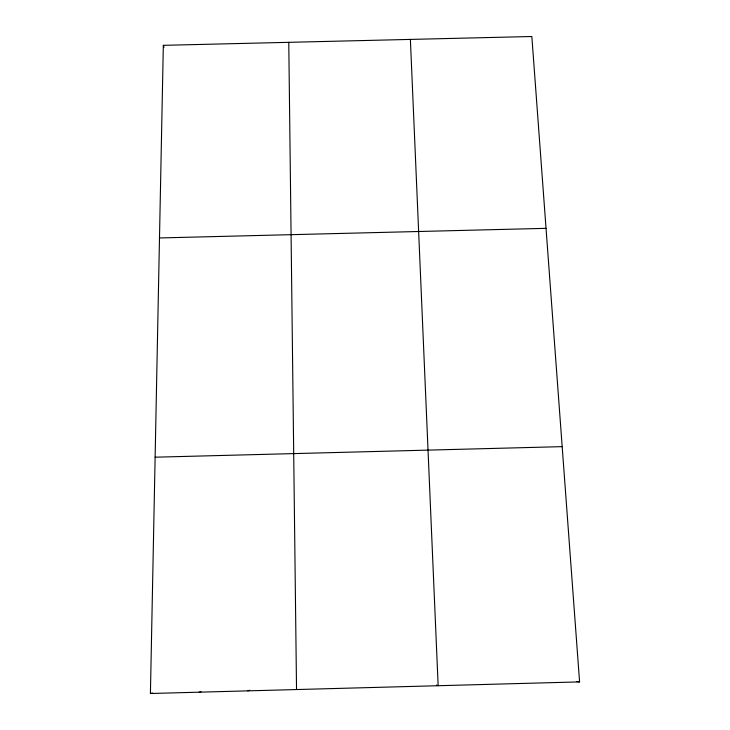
<?xml version="1.0" encoding="UTF-8"?>
<svg xmlns="http://www.w3.org/2000/svg" width="730" height="730" viewBox="0 0 730 730"><rect width="100%" height="100%" fill="white"/><g stroke="black" fill="none" stroke-linecap="round" stroke-linejoin="round"><path stroke-width="1.09" d="M150.417 693.5L163.328 45.333L531.841 36.5L579.583 681.893L150.417 693.5L152.607 693.071M247.853 690.863L249.706 690.233M199.144 692.186L201.06 691.712M159.496 237.953L546.031 228.335M155.125 457.199L562.182 446.641M576.454 681.491L579.583 681.893M436.449 685.032L438.155 685.716L410.379 39.411M163.328 45.333L164.004 47.441M288.77 42.322L296.535 689.549"/></g></svg>
